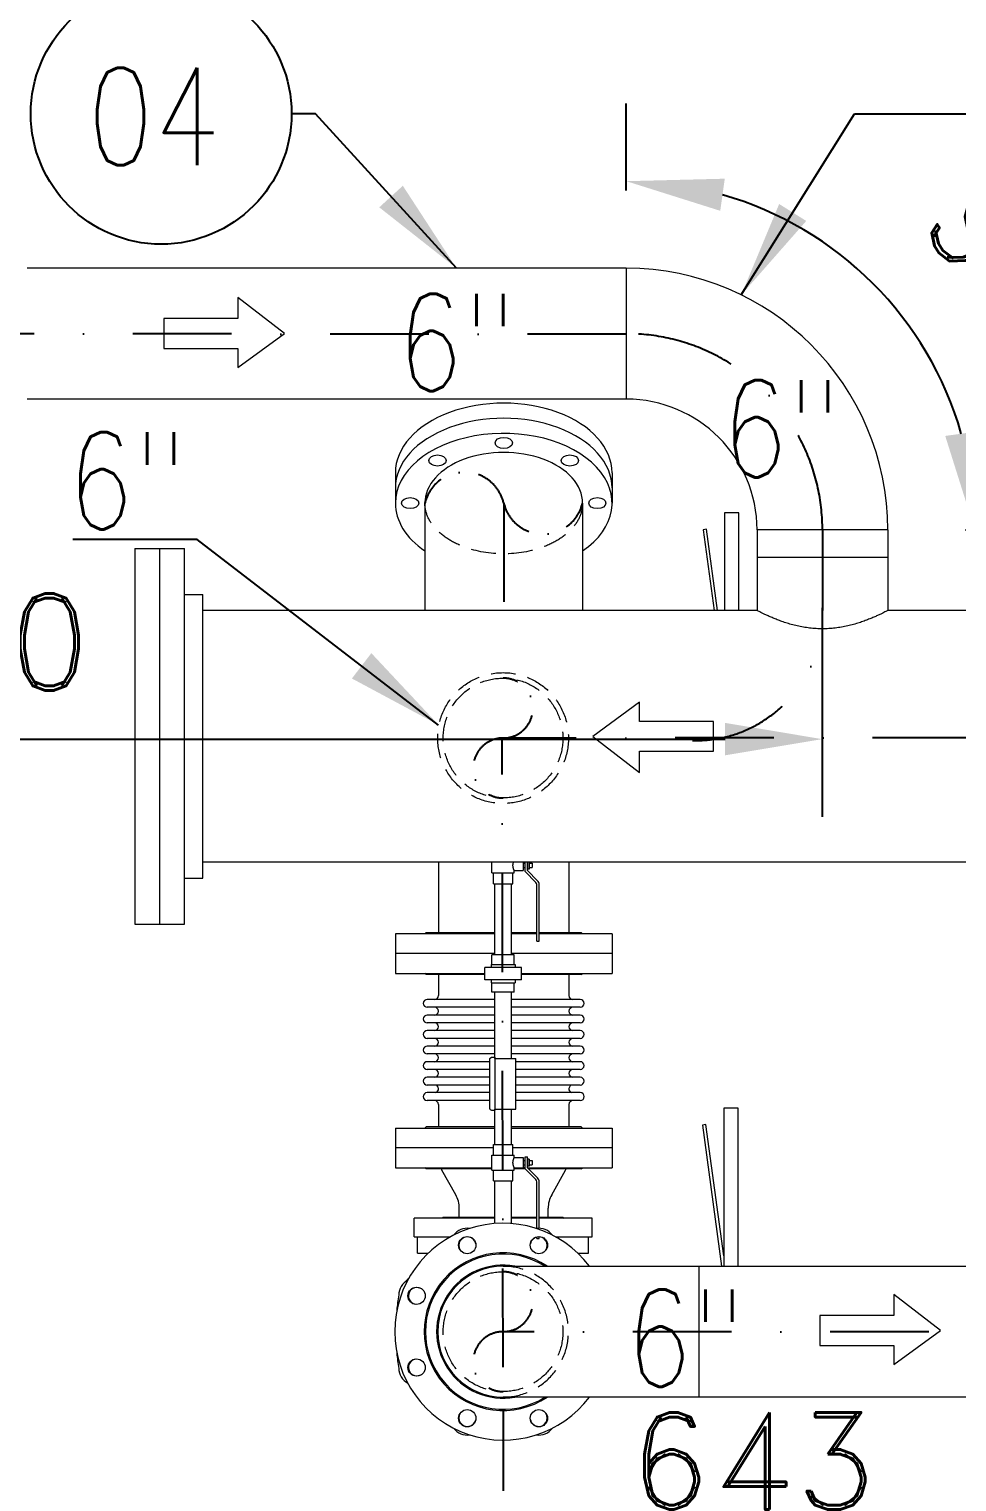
# Model space of a CAD drawing. Header units: millimetres. Extents: x -312439 to 477422, y -331570 to 212570.
# Drawn here: x 363450 to 364645, y 171129 to 172998 of the extents above; entities that cross this region are included whole.
import ezdxf

# ---------------------------------------------------------------- set-up
doc = ezdxf.new("R2010")
doc.units = ezdxf.units.MM
doc.linetypes.add('DASHDOT', pattern=[25.4, 12.7, -6.35, 0, -6.35])
doc.linetypes.add('HIDDEN', pattern=[9.525, 6.35, -3.175])
doc.layers.add('ARCONDTEXTO', color=4, linetype='Continuous')
doc.layers.add('TEXTO FORMATO', color=4, linetype='Continuous')
doc.styles.add('ROMAND', font='ROMAND.SHX')
doc.styles.add('ROMANS', font='romans.shx', dxfattribs={"height": 187.5})
doc.dimstyles.new('1-50 (MILIMETRO)', dxfattribs={"dimscale": 0, "dimtxt": 125, "dimasz": 125, "dimexe": 100, "dimexo": 100, "dimgap": 50, "dimtad": 0, "dimdec": 0, "dimzin": 0, "dimdsep": 46, "dimtxsty": 'ROMAND', "dimcen": -390, "dimclrd": 1, "dimclre": 1, "dimclrt": 3, "dimadec": 0, "dimazin": 0, "dimtfac": 1, "dimtdec": 0, "dimtix": 1, "dimtmove": 2, "dimatfit": 2, "dimfxl": 1, "dimtvp": 1, "dimtolj": 1, "dimtzin": 0, "dimarcsym": 0})

# ---------------------------------------------------------------- blocks, each defined once
blk = doc.blocks.new('*D110')
at = {"color": 1, "lineweight": -2, "transparency": 16777216}
for p, q in [((364060.6, 171222.7), (364060.6, 170974.7)), ((364703.5, 171222.7), (364703.5, 170974.7)), ((363935.6, 171074.7), (363810.6, 171074.7)), ((364060.6, 171074.7), (364703.5, 171074.7)), ((364828.5, 171074.7), (364953.5, 171074.7))]:
    blk.add_line(p, q, dxfattribs=at)
at = {"color": 1, "transparency": 16777216}
for points in [[(363935.6, 171095.5), (363935.6, 171053.9), (364060.6, 171074.7)], [(364828.5, 171095.5), (364828.5, 171053.9), (364703.5, 171074.7)]]:
    blk.add_solid(points, dxfattribs=at)
at = {"layer": 'Defpoints', "color": 0, "transparency": 16777216}
for p in [(364060.6, 171322.7), (364703.5, 171322.7), (364703.5, 171074.7)]:
    blk.add_point(p, dxfattribs=at)
at = {"color": 3, "transparency": 16777216, "insert": (364382.1, 171156.3), "char_height": 125, "attachment_point": 5, "style": 'ROMAND'}
blk.add_mtext('\\A1;643', dxfattribs=at)
blk = doc.blocks.new('*D116')
at = {"color": 1, "lineweight": -2, "transparency": 16777216}
for p, q in [((362471, 172254), (362471, 171984.9)), ((364471.5, 172254), (364471.5, 171984.9)), ((362596, 172084.9), (364346.5, 172084.9))]:
    blk.add_line(p, q, dxfattribs=at)
at = {"color": 1, "transparency": 16777216}
for points in [[(362596, 172105.8), (362596, 172064.1), (362471, 172084.9)], [(364346.5, 172105.8), (364346.5, 172064.1), (364471.5, 172084.9)]]:
    blk.add_solid(points, dxfattribs=at)
at = {"layer": 'Defpoints', "color": 0, "transparency": 16777216}
for p in [(362471, 172354), (364471.5, 172354), (364471.5, 172084.9)]:
    blk.add_point(p, dxfattribs=at)
at = {"color": 3, "transparency": 16777216, "insert": (363316, 172209.9), "char_height": 125, "attachment_point": 5, "style": 'ROMAND'}
blk.add_mtext('\\A1;2000', dxfattribs=at)
blk = doc.blocks.new('*D123')
at = {"color": 1, "lineweight": -2, "transparency": 16777216}
for p, q in [((364219.3, 172790.6), (364219.3, 172902.6)), ((364655.9, 172354), (364767.9, 172354))]:
    blk.add_line(p, q, dxfattribs=at)
blk.add_arc((364219.3, 172354), 448.6, 16.0168, 73.9832, dxfattribs=at)
at = {"color": 1, "transparency": 16777216}
for points in [[(364340.2, 172764.5), (364346, 172805.8), (364219.3, 172802.6)], [(364671.1, 172480.7), (364629.8, 172474.9), (364667.9, 172354)]]:
    blk.add_solid(points, dxfattribs=at)
at = {"layer": 'Defpoints', "color": 0, "transparency": 16777216}
for p in [(364443.6, 172742.5), (364219.3, 172690.6), (364219.3, 172354), (364555.9, 172354)]:
    blk.add_point(p, dxfattribs=at)
at = {"color": 3, "transparency": 16777216, "insert": (364720.3, 172671.3), "char_height": 125, "attachment_point": 5, "rotation": 302.3478, "style": 'ROMAND'}
blk.add_mtext('\\A1;90°', dxfattribs=at)

msp = doc.modelspace()

# ---------------------------------------------------------------- linework, layer by layer
at = {"color": 5, "linetype": 'Continuous', "lineweight": 0}
for p, q in [((364219.277, 172690.576), (363448.202, 172690.576)), ((364219.277, 172690.576), (364219.277, 172522.276)), ((364219.277, 172522.276), (363448.202, 172522.276)), ((363921.977, 172427.418), (363921.977, 172388.503)), ((364200.977, 172427.418), (364200.977, 172388.503)), ((363959.977, 172388.503), (363959.977, 172250.377)), ((364162.977, 172388.503), (364162.977, 172250.377)), ((364345.462, 172375.875), (364345.462, 172250.377)), ((364363.972, 172375.875), (364345.462, 172375.875)), ((364363.972, 172250.377), (364363.972, 172375.875)), ((364322.358, 172354.843), (364317.997, 172354.247)), ((364317.997, 172354.247), (364332.211, 172250.377)), ((364336.653, 172250.377), (364322.358, 172354.843)), ((364555.877, 172353.976), (364387.577, 172353.976)), ((364387.577, 172353.976), (364387.577, 172250.377)), ((364555.877, 172353.976), (364555.877, 172250.377)), ((363586.833, 172329.977), (363586.833, 171846.977)), ((363586.833, 172329.977), (363650.433, 172329.977)), ((363618.633, 171846.977), (363618.633, 172329.977)), ((363650.433, 171846.977), (363650.433, 172329.977)), ((364387.577, 172319.112), (364555.877, 172319.112)), ((363650.433, 172270.977), (363674.233, 172270.977)), ((363674.233, 171905.977), (363674.233, 172270.977)), ((364387.577, 172250.377), (363674.233, 172250.377)), ((367747.651, 172250.377), (364555.877, 172250.377)), ((368549.983, 171926.577), (363674.233, 171926.577)), ((363977.327, 171926.577), (363977.327, 171836.027)), ((364046.305, 171912.89), (364046.305, 171926.577)), ((364086.295, 171926.577), (364086.295, 171915.913)), ((364086.295, 171925.191), (364089.02, 171925.191)), ((364086.295, 171919.589), (364089.02, 171919.589)), ((364089.02, 171914.671), (364089.02, 171926.577)), ((364091.97, 171915.893), (364091.97, 171926.577)), ((364091.97, 171925.191), (364092.436, 171925.191)), ((364091.97, 171919.589), (364092.436, 171919.589)), ((364092.436, 171917.745), (364092.436, 171926.577)), ((364094.37, 171917.745), (364092.436, 171917.745)), ((364094.37, 171926.577), (364094.37, 171917.745)), ((364094.37, 171925.191), (364098.036, 171925.191)), ((364094.37, 171919.589), (364098.036, 171919.589)), ((364098.036, 171925.191), (364098.036, 171919.589)), ((364145.627, 171836.027), (364145.627, 171926.577)), ((363650.433, 171905.977), (363674.233, 171905.977)), ((364046.305, 171912.89), (364074.949, 171912.89)), ((364048.127, 171898.89), (364048.127, 171912.89)), ((364048.127, 171898.89), (364073.127, 171898.89)), ((364049.977, 171807.269), (364049.977, 171898.89)), ((364071.277, 171807.269), (364071.277, 171898.89)), ((364073.127, 171898.89), (364073.127, 171912.89)), ((364074.949, 171915.913), (364086.295, 171915.913)), ((364074.949, 171912.89), (364074.949, 171915.913)), ((364102.995, 171900.696), (364089.02, 171914.671)), ((364105.081, 171902.782), (364091.97, 171915.893)), ((364104.177, 171825.04), (364104.177, 171897.841)), ((364107.127, 171825.04), (364107.127, 171897.841)), ((363586.833, 171846.977), (363650.433, 171846.977)), ((364049.977, 171834.427), (363921.977, 171834.427)), ((363921.977, 171834.427), (363921.977, 171783.627)), ((363961.577, 171836.027), (363959.977, 171834.427)), ((363961.577, 171836.027), (364049.977, 171836.027)), ((364071.277, 171836.027), (364104.177, 171836.027)), ((364104.177, 171834.427), (364071.277, 171834.427)), ((364104.177, 171825.04), (364107.127, 171825.04)), ((364107.127, 171836.027), (364161.377, 171836.027)), ((364200.977, 171834.427), (364107.127, 171834.427)), ((364161.377, 171836.027), (364162.977, 171834.427)), ((364200.977, 171834.427), (364200.977, 171783.627)), ((364049.977, 171809.027), (363921.977, 171809.027)), ((364074.949, 171807.269), (364046.305, 171807.269)), ((364046.305, 171794.899), (364046.305, 171807.269)), ((364200.977, 171809.027), (364071.277, 171809.027)), ((364074.949, 171794.899), (364074.949, 171807.269)), ((364084.158, 171791.269), (364037.097, 171791.269)), ((364037.097, 171775.269), (364037.097, 171791.269)), ((364045.104, 171794.899), (364076.151, 171794.899)), ((364045.104, 171794.899), (364045.104, 171791.269)), ((364076.151, 171794.899), (364076.151, 171791.269)), ((364084.158, 171775.269), (364084.158, 171791.269)), ((363921.977, 171783.627), (364037.097, 171783.627)), ((363961.577, 171782.027), (363959.977, 171783.627)), ((364037.097, 171782.027), (363961.577, 171782.027)), ((363977.477, 171782.027), (363977.477, 171755.004)), ((364084.158, 171775.269), (364037.097, 171775.269)), ((364045.104, 171775.269), (364045.104, 171771.638)), ((364045.104, 171771.638), (364076.151, 171771.638)), ((364046.305, 171759.269), (364046.305, 171771.638)), ((364074.949, 171759.269), (364074.949, 171771.638)), ((364076.151, 171775.269), (364076.151, 171771.638)), ((364084.158, 171783.627), (364200.977, 171783.627)), ((364161.377, 171782.027), (364084.158, 171782.027)), ((364145.477, 171782.027), (364145.477, 171755.004)), ((364161.377, 171782.027), (364162.977, 171783.627)), ((364049.977, 171750.004), (363962.971, 171750.004)), ((364074.949, 171759.269), (364046.305, 171759.269)), ((364049.977, 171674.098), (364049.977, 171759.269)), ((364071.277, 171674.098), (364071.277, 171759.269)), ((364159.984, 171750.004), (364071.277, 171750.004)), ((364049.977, 171740.004), (363962.971, 171740.004)), ((364049.977, 171730.004), (363962.971, 171730.004)), ((364159.984, 171740.004), (364071.277, 171740.004)), ((364159.984, 171730.004), (364071.277, 171730.004)), ((364049.977, 171720.004), (363962.971, 171720.004)), ((364159.984, 171720.004), (364071.277, 171720.004)), ((364049.977, 171710.004), (363962.971, 171710.004)), ((364049.977, 171700.004), (363962.971, 171700.004)), ((364159.984, 171710.004), (364071.277, 171710.004)), ((364159.984, 171700.004), (364071.277, 171700.004)), ((364049.977, 171690.004), (363962.971, 171690.004)), ((364049.977, 171680.004), (363962.971, 171680.004)), ((364043.718, 171609.186), (364043.718, 171674.011)), ((364043.991, 171674.524), (364045.627, 171675.628)), ((364045.735, 171675.661), (364049.93, 171675.661)), ((364049.93, 171675.661), (364049.93, 171607.536)), ((364049.93, 171674.098), (364077.227, 171674.098)), ((364159.984, 171690.004), (364071.277, 171690.004)), ((364159.984, 171680.004), (364071.277, 171680.004)), ((364077.227, 171609.098), (364077.227, 171674.098)), ((364043.718, 171670.004), (363962.971, 171670.004)), ((364043.718, 171660.004), (363962.971, 171660.004)), ((364159.984, 171670.004), (364077.227, 171670.004)), ((364159.984, 171660.004), (364077.227, 171660.004)), ((364043.718, 171650.004), (363962.971, 171650.004)), ((364043.718, 171640.004), (363962.971, 171640.004)), ((364159.984, 171650.004), (364077.227, 171650.004)), ((364159.984, 171640.004), (364077.227, 171640.004)), ((364043.718, 171630.242), (363962.971, 171630.242)), ((364043.718, 171620.004), (363962.971, 171620.004)), ((364159.984, 171630.242), (364077.227, 171630.242)), ((364159.984, 171620.004), (364077.227, 171620.004)), ((363977.477, 171615.004), (363977.477, 171586.027)), ((364043.991, 171608.673), (364045.627, 171607.569)), ((364045.735, 171607.536), (364049.93, 171607.536)), ((364049.93, 171609.098), (364077.227, 171609.098)), ((364049.977, 171563.598), (364049.977, 171609.098)), ((364071.277, 171563.598), (364071.277, 171609.098)), ((364145.477, 171615.004), (364145.477, 171586.027)), ((364344.612, 171610.125), (364344.612, 171406.877)), ((364363.122, 171610.125), (364344.612, 171610.125)), ((364363.122, 171406.877), (364363.122, 171610.125)), ((363921.977, 171584.427), (364049.977, 171584.427)), ((363921.977, 171584.427), (363921.977, 171533.627)), ((363961.577, 171586.027), (363959.977, 171584.427)), ((364049.977, 171586.027), (363961.577, 171586.027)), ((364161.377, 171586.027), (364071.277, 171586.027)), ((364071.277, 171584.427), (364200.977, 171584.427)), ((364161.377, 171586.027), (364162.977, 171584.427)), ((364200.977, 171584.427), (364200.977, 171533.627)), ((364321.508, 171589.093), (364317.147, 171588.497)), ((364317.147, 171588.497), (364342, 171406.877)), ((364344.612, 171420.252), (364321.508, 171589.093)), ((364048.127, 171563.598), (364073.127, 171563.598)), ((364048.127, 171549.598), (364048.127, 171563.598)), ((364073.127, 171549.598), (364073.127, 171563.598)), ((364048.127, 171559.027), (363921.977, 171559.027)), ((364046.305, 171549.598), (364074.949, 171549.598)), ((364046.305, 171530.598), (364046.305, 171549.598)), ((364200.977, 171559.027), (364073.127, 171559.027)), ((364074.949, 171546.575), (364074.949, 171549.598)), ((364074.949, 171546.575), (364086.295, 171546.575)), ((364086.295, 171546.575), (364086.295, 171533.622)), ((364086.295, 171542.899), (364089.02, 171542.899)), ((364089.02, 171547.792), (364091.97, 171547.792)), ((364089.02, 171532.379), (364089.02, 171547.792)), ((364091.97, 171533.601), (364091.97, 171547.792)), ((364091.97, 171542.899), (364092.436, 171542.899)), ((364092.436, 171535.454), (364092.436, 171544.743)), ((364094.37, 171544.743), (364092.436, 171544.743)), ((364094.37, 171544.743), (364094.37, 171535.454)), ((364094.37, 171542.899), (364098.036, 171542.899)), ((364098.036, 171542.899), (364098.036, 171537.298)), ((363921.977, 171533.627), (364046.305, 171533.627)), ((363961.577, 171532.027), (363959.977, 171533.627)), ((364046.305, 171532.027), (363961.577, 171532.027)), ((363999.76, 171498.795), (363981.894, 171530.358)), ((364046.305, 171530.598), (364074.949, 171530.598)), ((364048.127, 171516.598), (364048.127, 171530.598)), ((364073.127, 171516.598), (364073.127, 171530.598)), ((364074.949, 171533.622), (364086.295, 171533.622)), ((364074.949, 171530.598), (364074.949, 171533.622)), ((364089.373, 171532.027), (364074.949, 171532.027)), ((364086.295, 171537.298), (364089.02, 171537.298)), ((364089.02, 171533.627), (364086.295, 171533.622)), ((364102.995, 171518.405), (364089.02, 171532.379)), ((364091.97, 171537.298), (364092.436, 171537.298)), ((364091.97, 171533.627), (364200.977, 171533.627)), ((364105.081, 171520.491), (364091.97, 171533.601)), ((364094.37, 171535.454), (364092.436, 171535.454)), ((364161.377, 171532.027), (364093.545, 171532.027)), ((364094.37, 171537.298), (364098.036, 171537.298)), ((364123.194, 171498.795), (364141.06, 171530.358)), ((364161.377, 171532.027), (364162.977, 171533.627)), ((364048.127, 171516.598), (364073.127, 171516.598)), ((364049.977, 171461.82), (364049.977, 171516.598)), ((364071.277, 171461.82), (364071.277, 171516.598)), ((364104.177, 171455.599), (364104.177, 171515.55)), ((364107.127, 171455.719), (364107.127, 171515.55)), ((364049.977, 171468.527), (363946.127, 171468.527)), ((363946.127, 171444.727), (363946.127, 171468.527)), ((363983.727, 171470.127), (363982.127, 171468.527)), ((363983.727, 171470.127), (364049.977, 171470.127)), ((364004.327, 171470.127), (364004.327, 171481.455)), ((364071.277, 171470.127), (364104.177, 171470.127)), ((364104.177, 171468.527), (364071.277, 171468.527)), ((364107.127, 171470.127), (364137.527, 171470.127)), ((364175.127, 171468.527), (364107.127, 171468.527)), ((364118.627, 171470.127), (364118.627, 171481.455)), ((364137.527, 171470.127), (364139.127, 171468.527)), ((364175.127, 171444.727), (364175.127, 171468.527)), ((363946.127, 171444.727), (363992.979, 171444.727)), ((363950.627, 171423.727), (363950.627, 171444.727)), ((364104.177, 171442.748), (364104.177, 171444.333)), ((364104.177, 171442.748), (364107.127, 171442.748)), ((364107.127, 171442.748), (364107.127, 171444.577)), ((364128.275, 171444.727), (364175.127, 171444.727)), ((364170.627, 171423.727), (364170.627, 171444.727)), ((363950.627, 171423.727), (363964.402, 171423.727)), ((364156.852, 171423.727), (364170.627, 171423.727)), ((364060.627, 171406.877), (364748.309, 171406.877)), ((364313.077, 171238.577), (364313.077, 171406.877)), ((364748.309, 171238.577), (364060.627, 171238.577))]:
    msp.add_line(p, q, dxfattribs=at)
at = {"color": 1, "linetype": 'Continuous', "lineweight": 0}
for p, q in [((363719.316, 172653.03), (363719.316, 172625.908)), ((363779.394, 172606.73), (363719.316, 172653.03)), ((363623.996, 172625.908), (363623.996, 172587.553)), ((363719.316, 172625.908), (363623.996, 172625.908)), ((363719.316, 172562.876), (363779.394, 172606.73)), ((363623.996, 172587.553), (363719.316, 172587.553)), ((363719.316, 172587.553), (363719.316, 172562.876))]:
    msp.add_line(p, q, dxfattribs=at)
at = {"color": 6, "linetype": 'DASHDOT', "ltscale": 10}
for p, q in [((364219.277, 172605.869), (362723.468, 172606.426)), ((364061.477, 172388.503), (364061.477, 172250.377)), ((364471.727, 172353.976), (364471.727, 172250.377)), ((368220.45, 172088.477), (364059.512, 172086.266)), ((364060.627, 171277.133), (364059.512, 172086.283)), ((367403.873, 171322.727), (364060.627, 171322.727))]:
    msp.add_line(p, q, dxfattribs=at)
at = {"color": 4, "linetype": 'Continuous', "lineweight": 0}
for p, q in [((364236.379, 172132.331), (364176.301, 172088.477)), ((364236.379, 172107.654), (364236.379, 172132.331)), ((364331.699, 172107.654), (364236.379, 172107.654)), ((364331.699, 172069.299), (364331.699, 172107.654)), ((364176.301, 172088.477), (364236.379, 172042.177)), ((364236.379, 172069.299), (364331.699, 172069.299)), ((364236.379, 172042.177), (364236.379, 172069.299)), ((364563.787, 171370.605), (364563.787, 171343.482)), ((364623.865, 171324.305), (364563.787, 171370.605)), ((364468.467, 171343.482), (364468.467, 171305.127)), ((364563.787, 171343.482), (364468.467, 171343.482)), ((364563.787, 171280.451), (364623.865, 171324.305)), ((364468.467, 171305.127), (364563.787, 171305.127)), ((364563.787, 171305.127), (364563.787, 171280.451))]:
    msp.add_line(p, q, dxfattribs=at)
at = {"color": 1, "linetype": 'HIDDEN', "lineweight": 0, "ltscale": 5}
for centre, radius in [((364060.627, 172086.283), 84.15), ((364060.627, 172086.283), 77.04), ((364060.627, 171322.727), 77.04)]:
    msp.add_circle(centre, radius, dxfattribs=at)
at = {"color": 5, "linetype": 'Continuous', "lineweight": 0}
for centre in [(364014.514, 171434.054), (364106.741, 171434.054), (363949.3, 171368.84), (363949.3, 171276.613), (364014.514, 171211.399), (364106.741, 171211.399)]:
    msp.add_circle(centre, 11.1, dxfattribs=at)
for centre, radius, start, end in [((364219.277, 172353.976), 336.6, 0, 90), ((364219.277, 172353.976), 168.3, 0, 90), ((364100.14, 171897.841), 4.038, 0, 45), ((364100.14, 171897.841), 6.988, 0, 45), ((363962.971, 171745.004), 5, 90, 270), ((363972.477, 171755.004), 5, 270, 0), ((364150.477, 171755.004), 5, 180, 270), ((364159.984, 171745.004), 5, 270, 90), ((363962.971, 171725.004), 5, 90, 270), ((363972.477, 171735.004), 5, 270, 90), ((364150.477, 171735.004), 5, 90, 270), ((364159.984, 171725.004), 5, 270, 90), ((363972.477, 171715.004), 5, 270, 90), ((364150.477, 171715.004), 5, 90, 270), ((363962.971, 171705.004), 5, 90, 270), ((363972.477, 171695.004), 5, 270, 90), ((364150.477, 171695.004), 5, 90, 270), ((364159.984, 171705.004), 5, 270, 90), ((363962.971, 171685.004), 5, 90, 270), ((363972.477, 171675.004), 5, 270, 90), ((364044.337, 171674.011), 0.619, 123.997812, 180), ((364045.735, 171675.468), 0.193, 90, 123.997811), ((364150.477, 171675.004), 5, 90, 270), ((364159.984, 171685.004), 5, 270, 90), ((363962.971, 171665.004), 5, 90, 270), ((363972.477, 171655.004), 5, 270, 90), ((364150.477, 171655.004), 5, 90, 270), ((364159.984, 171665.004), 5, 270, 90), ((363962.971, 171645.004), 5, 90, 270), ((363972.603, 171635.004), 5.002, 287.829397, 88.562061), ((364150.352, 171635.004), 5.002, 91.437939, 252.170603), ((364159.984, 171645.004), 5, 270, 90), ((363962.971, 171625.123), 5.119, 90, 270), ((363972.477, 171615.004), 5, 0, 90), ((364150.477, 171615.004), 5, 90, 180), ((364159.984, 171625.123), 5.119, 270, 90), ((364044.337, 171609.186), 0.619, 180, 236.002188), ((364045.735, 171607.729), 0.193, 236.002189, 270), ((364012.528, 171547.698), 35.2, 206.436313, 209.511499), ((364110.427, 171547.698), 35.2, 330.488501, 333.563687), ((364100.14, 171515.55), 4.038, 0, 45), ((364100.14, 171515.55), 6.988, 0, 45), ((363969.127, 171481.455), 35.2, 0, 29.511499), ((364153.828, 171481.455), 35.2, 150.488501, 180), ((364060.627, 171322.727), 139.5, 37.10128, 322.898731), ((364014.705, 171433.592), 22.134, 81.85389, 143.14611), ((364106.549, 171433.592), 22.134, 36.85389, 98.14611), ((364014.705, 171433.592), 11, 12.236806, 212.764553), ((364106.549, 171433.592), 11, 327.236806, 167.764553), ((364060.627, 171322.727), 101.5, 56.002712, 303.997311), ((364060.627, 171322.727), 99.9, 57.388298, 302.611727), ((364060.627, 171322.727), 85.5, 79.804828, 280.195172), ((364060.627, 171322.727), 84.15, 90, 270), ((363949.762, 171368.649), 23.541, 120.39644, 176.938954), ((363943.127, 171382.727), 9, 119.131488, 149.689526), ((363949.762, 171368.649), 11, 57.236806, 257.764553), ((364136.127, 171334.558), 212.829, 170.439716, 175.754684), ((364136.127, 171310.895), 212.829, 184.245316, 189.560284), ((363949.762, 171276.805), 11, 102.236806, 302.764553), ((363949.762, 171276.805), 23.541, 183.061046, 239.60356), ((364014.705, 171211.861), 11, 147.236806, 347.764553), ((364106.549, 171211.861), 11, 192.236806, 32.764553), ((364014.705, 171211.861), 22.134, 216.85389, 278.14611), ((364106.549, 171211.861), 22.134, 261.85389, 323.14611)]:
    msp.add_arc(centre, radius, start, end, dxfattribs=at)
at = {"color": 6, "linetype": 'DASHDOT', "ltscale": 10}
for centre, radius, start, end in [((364219.277, 172353.976), 252.45, 0, 90), ((364308.276, 172246.53), 163.496, 268.650706, 1.34815)]:
    msp.add_arc(centre, radius, start, end, dxfattribs=at)
at = {"color": 6, "linetype": 'DASHDOT', "ltscale": 4}
for centre, radius, start, end in [((364010.727, 172376.273), 52.203, 13.549096, 166.450904), ((364112.227, 172400.733), 52.203, 193.549096, 346.450904), ((364060.627, 172124.803), 38.52, 270, 90), ((364060.627, 172047.763), 38.52, 90, 270), ((364060.627, 171361.247), 38.52, 270, 90), ((364060.627, 171284.207), 38.52, 90, 270)]:
    msp.add_arc(centre, radius, start, end, dxfattribs=at)
at = {"color": 1, "linetype": 'HIDDEN', "lineweight": 0, "ltscale": 5}
msp.add_arc((364060.627, 171322.727), 84.15, 270, 90, dxfattribs=at)
at = {"color": 5, "linetype": 'Continuous', "lineweight": 0}
for centre, major_axis, start_param, end_param in [((364061.477, 172427.418), (-139.5, 0), 3.14159265, 6.28318531), ((364061.477, 172407.96), (-139.5, 0), 3.14159265, 6.28318531), ((364061.477, 172388.503), (-139.5, 0), 2.38561113, 6.28318531), ((364061.477, 172388.503), (-101.5, 0), 3.14159265, 6.28318531), ((364061.477, 172388.503), (-139.5, 0), 0, 0.75598152)]:
    msp.add_ellipse(centre, major_axis=major_axis, ratio=0.64278761, start_param=start_param, end_param=end_param, dxfattribs=at)
for centre in [(364061.477, 172465.959), (363976.271, 172443.272), (364146.684, 172443.272), (363940.977, 172388.503), (364181.977, 172388.503)]:
    msp.add_ellipse(centre, major_axis=(-11.1, 0), ratio=0.64278761, dxfattribs=at)
at = {"color": 1, "linetype": 'HIDDEN', "lineweight": 0, "ltscale": 5, "extrusion": (0, 0, -1)}
msp.add_ellipse((364061.477, 172388.503), major_axis=(-101.5, 0), ratio=0.64278761, start_param=3.14159265, end_param=6.28318531, dxfattribs=at)
at = {"color": 5, "linetype": 'Continuous', "lineweight": 0}
for points, knots in [([(364555.877, 172250.377), (364555.877, 172250.377), (364555.747, 172250.309), (364555.211, 172250.031), (364554.805, 172249.821), (364553.714, 172249.262), (364553.029, 172248.913), (364551.389, 172248.088), (364550.433, 172247.612), (364548.269, 172246.553), (364547.06, 172245.97), (364544.412, 172244.72), (364542.974, 172244.055), (364539.903, 172242.673), (364538.27, 172241.956), (364534.852, 172240.505), (364533.066, 172239.771), (364529.388, 172238.318), (364527.427, 172237.571), (364523.291, 172236.076), (364521.114, 172235.326), (364516.573, 172233.862), (364514.209, 172233.147), (364509.323, 172231.789), (364506.801, 172231.145), (364501.64, 172229.965), (364498.998, 172229.427), (364493.631, 172228.488), (364490.908, 172228.086), (364485.427, 172227.44), (364482.67, 172227.194), (364477.172, 172226.869), (364474.432, 172226.789), (364469.022, 172226.789), (364466.282, 172226.869), (364460.784, 172227.194), (364458.027, 172227.44), (364452.546, 172228.086), (364449.823, 172228.488), (364444.457, 172229.427), (364441.814, 172229.965), (364436.653, 172231.145), (364434.132, 172231.789), (364429.246, 172233.147), (364426.881, 172233.862), (364422.34, 172235.326), (364420.164, 172236.076), (364416.027, 172237.571), (364414.066, 172238.318), (364410.388, 172239.771), (364408.603, 172240.505), (364405.184, 172241.956), (364403.551, 172242.673), (364400.48, 172244.055), (364399.042, 172244.72), (364396.395, 172245.97), (364395.185, 172246.553), (364393.021, 172247.612), (364392.065, 172248.088), (364390.425, 172248.913), (364389.74, 172249.262), (364388.649, 172249.821), (364388.243, 172250.031), (364387.707, 172250.309), (364387.577, 172250.377), (364387.577, 172250.377)], [129.63017338, 129.63017338, 129.63017338, 129.63017338, 137.71883938, 137.71883938, 145.80750537, 145.80750537, 153.89617137, 153.89617137, 161.98483736, 161.98483736, 170.07350336, 170.07350336, 178.16216935, 178.16216935, 186.25083535, 186.25083535, 194.33950134, 194.33950134, 202.45460702, 202.45460702, 210.5697127, 210.5697127, 218.68481838, 218.68481838, 226.79992405, 226.79992405, 234.91502973, 234.91502973, 243.03013541, 243.03013541, 251.14524108, 251.14524108, 259.26034676, 259.26034676, 267.37545244, 267.37545244, 275.49055812, 275.49055812, 283.60566379, 283.60566379, 291.72076947, 291.72076947, 299.83587515, 299.83587515, 307.95098082, 307.95098082, 316.0660865, 316.0660865, 324.18119218, 324.18119218, 332.26985817, 332.26985817, 340.35852417, 340.35852417, 348.44719016, 348.44719016, 356.53585616, 356.53585616, 364.62452216, 364.62452216, 372.71318815, 372.71318815, 380.80185415, 380.80185415, 388.89052014, 388.89052014, 388.89052014, 388.89052014]), ([(364073.401, 171922.39), (364073.401, 171922.804), (364073.422, 171923.229), (364073.505, 171924.071), (364073.567, 171924.487), (364073.719, 171925.283), (364073.81, 171925.663), (364073.959, 171926.211), (364074.015, 171926.399), (364074.07, 171926.577)], [0, 0, 0, 0, 1.24074145, 1.24074145, 2.4814829, 2.4814829, 3.72222435, 3.72222435, 4.42137472, 4.42137472, 4.42137472, 4.42137472]), ([(364074.949, 171915.913), (364074.949, 171915.913), (364074.931, 171915.954), (364074.857, 171916.12), (364074.801, 171916.247), (364074.66, 171916.58), (364074.575, 171916.786), (364074.392, 171917.259), (364074.293, 171917.526), (364074.102, 171918.095), (364074.001, 171918.416), (364073.81, 171919.117), (364073.719, 171919.497), (364073.567, 171920.293), (364073.505, 171920.709), (364073.422, 171921.551), (364073.401, 171921.976), (364073.401, 171922.39)], [29.7519858, 29.7519858, 29.7519858, 29.7519858, 30.99057651, 30.99057651, 32.22916721, 32.22916721, 33.46775791, 33.46775791, 34.70634861, 34.70634861, 35.94709006, 35.94709006, 37.18783151, 37.18783151, 38.42857296, 38.42857296, 39.66931441, 39.66931441, 39.66931441, 39.66931441]), ([(364073.401, 171540.098), (364073.401, 171540.512), (364073.422, 171540.937), (364073.505, 171541.779), (364073.567, 171542.196), (364073.719, 171542.991), (364073.81, 171543.371), (364074.001, 171544.072), (364074.102, 171544.394), (364074.293, 171544.962), (364074.392, 171545.23), (364074.575, 171545.703), (364074.66, 171545.909), (364074.801, 171546.241), (364074.857, 171546.368), (364074.931, 171546.535), (364074.949, 171546.575), (364074.949, 171546.575)], [0, 0, 0, 0, 1.24074145, 1.24074145, 2.4814829, 2.4814829, 3.72222435, 3.72222435, 4.9629658, 4.9629658, 6.2015565, 6.2015565, 7.4401472, 7.4401472, 8.6787379, 8.6787379, 9.9173286, 9.9173286, 9.9173286, 9.9173286]), ([(364074.949, 171533.622), (364074.949, 171533.622), (364074.931, 171533.662), (364074.857, 171533.829), (364074.801, 171533.956), (364074.66, 171534.288), (364074.575, 171534.494), (364074.392, 171534.967), (364074.293, 171535.235), (364074.102, 171535.803), (364074.001, 171536.125), (364073.81, 171536.826), (364073.719, 171537.206), (364073.567, 171538.001), (364073.505, 171538.418), (364073.422, 171539.26), (364073.401, 171539.685), (364073.401, 171540.098)], [29.7519858, 29.7519858, 29.7519858, 29.7519858, 30.99057651, 30.99057651, 32.22916721, 32.22916721, 33.46775791, 33.46775791, 34.70634861, 34.70634861, 35.94709006, 35.94709006, 37.18783151, 37.18783151, 38.42857296, 38.42857296, 39.66931441, 39.66931441, 39.66931441, 39.66931441])]:
    msp.add_open_spline(points, degree=3, knots=knots, dxfattribs=at)
at = {"layer": 'TEXTO FORMATO', "color": 1}
msp.add_circle((363620.563, 172889.414), 167.835, dxfattribs=at)

# ---------------------------------------------------------------- texts
at = {"layer": 'ARCONDTEXTO', "color": 3, "linetype": 'Continuous', "lineweight": -3, "style": 'ROMANS', "width": 0.8}
msp.add_text('04', height=125, dxfattribs=at).set_placement((363525.244, 172823.348))
at = {"layer": 'ARCONDTEXTO', "linetype": 'Continuous', "lineweight": -3, "style": 'ROMANS', "width": 0.8}
for p in [(363923.719, 172532.694), (364341.683, 172421.621), (363499.77, 172354.617), (364218.237, 171251.919)]:
    msp.add_text('6"', height=125, dxfattribs=at).set_placement(p)

# ---------------------------------------------------------------- dimensions: what is measured, and where the dimension line sits
dim = msp.add_angular_dim_3p(base=(364443.584, 172742.487), center=(364219.277, 172353.976), p1=(364555.877, 172353.976), p2=(364219.277, 172690.576), dimstyle='1-50 (MILIMETRO)', override={"dimscale": 1})
dim.commit()
dim.dimension.update_dxf_attribs({"geometry": '*D123', "text_midpoint": (364720.326, 172671.311), "dimtype": 165})
for base, p1, p2, picture, middle in [((364471.472, 172084.927), (362471.018, 172353.976), (364471.472, 172353.976), '*D116', (363315.987, 172209.927)), ((364703.506, 171074.716), (364060.627, 171322.727), (364703.506, 171322.727), '*D110', (364382.066, 171156.309))]:
    dim = msp.add_linear_dim(base=base, p1=p1, p2=p2, dimstyle='1-50 (MILIMETRO)', override={"dimscale": 1})
    dim.commit()
    dim.dimension.update_dxf_attribs({"geometry": picture, "text_midpoint": middle, "dimtype": 160})

# ---------------------------------------------------------------- leaders
at = {"layer": 'TEXTO FORMATO'}
for points in [[(364000.776, 172690.576), (363819.057, 172889.414), (363788.398, 172889.414)], [(364367.229, 172656.316), (364512.852, 172889.414), (365036.084, 172889.414)], [(363977.705, 172103.078), (363666.968, 172341.732), (363506.688, 172341.732)]]:
    msp.add_leader(points, dimstyle='1-50 (MILIMETRO)', override={"dimscale": 1}, dxfattribs=at)

doc.saveas('drawing.dxf')
